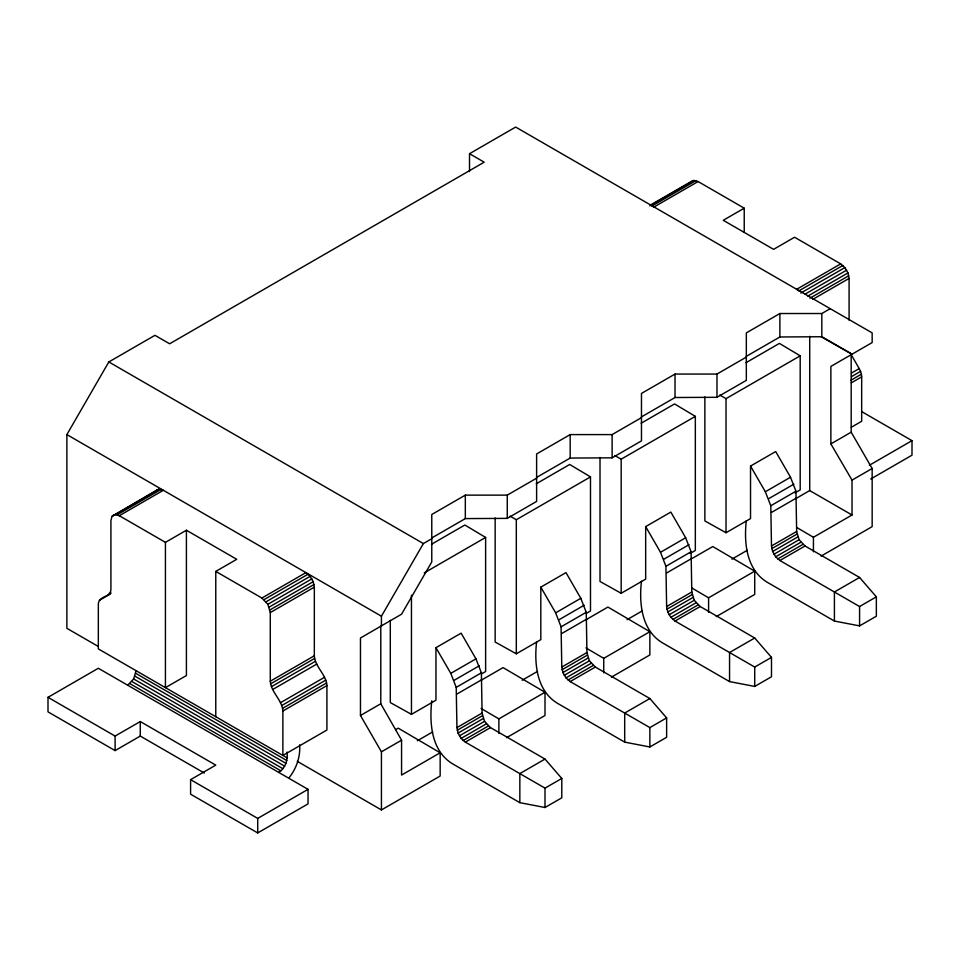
<?xml version="1.0" encoding="UTF-8"?>
<svg xmlns="http://www.w3.org/2000/svg" width="960" height="960" viewBox="0 0 960 960"><rect width="100%" height="100%" fill="white"/><g stroke="black" fill="none" stroke-linecap="round" stroke-linejoin="round"><path stroke-width="1.44" d="M127.692 685.224L133.62 678.96L136.08 670.692M278.676 772.392C285.492 768.192 288.036 759.684 287.064 752.052M113.364 515.124L115.104 514.596L119.304 515.712L163.344 490.296L159.144 489.168L157.404 489.708L112.032 516.36L110.916 520.56L110.916 589.188L110.628 591.54L108.456 594.624M111.144 593.064C106.98 596.604 98.064 597.492 98.328 604.476L98.328 648.9L287.064 757.872M97.944 646.26L66.876 628.32L66.876 434.592L108.816 361.956L154.956 335.316L169.632 343.788L484.2 162.18L469.512 153.708L469.512 171.552M381.432 625.896L381.432 616.212L423.384 543.564L431.772 538.716M289.164 777.624C296.508 768.384 300.516 756.624 299.652 744.792M156.072 490.944L157.404 489.708M690.828 182.196L693.9 180.432L698.1 181.548L744.228 208.188L744.228 232.152M469.512 153.708L515.652 127.068L872.16 332.892L872.16 342.576L830.868 366.42L830.868 443.904L852.024 480.12L852.024 514.992L813.432 537.276L813.432 551.796M650.712 204.888L692.16 180.96M112.032 516.36L159.144 489.168M649.86 205.848L693.9 180.432M117.132 514.788L161.172 489.372M695.928 180.624L651.888 206.052L654.06 206.976L698.1 181.548M119.304 515.712L165.432 542.352L186.408 530.244L236.736 559.308L215.772 571.404L215.772 716.7M744.228 208.188L723.264 220.296L773.592 249.348L794.568 237.24L840.696 263.88L844.896 267.6L847.968 272.916L849.084 278.412L849.084 320.184M99.456 600.288L109.812 594.3M48 697.332L98.328 668.268L308.04 789.348L308.04 803.88L257.712 832.932L190.596 794.184L190.596 779.664L215.772 765.132L140.268 721.548L115.104 736.068L48 697.332L48 711.864L115.104 750.6L140.268 736.068L204.252 773.016M261.9 598.044L305.94 572.616L310.14 576.336L313.212 581.664L314.328 587.148L314.328 655.788C315.012 666.96 326.232 674.424 326.916 685.596L326.916 730.02L282.876 755.448L282.876 711.024C282.192 699.852 270.972 692.376 270.288 681.204L270.288 612.576L267.84 604.308L261.9 598.044L215.772 571.404M840.696 263.88L796.656 289.308L798.828 290.892L842.868 265.464M264.072 599.628L308.112 574.2M266.1 601.764L310.14 576.336M800.856 293.028L844.896 267.6M267.84 604.308L311.868 578.88M805.188 294.072L846.636 270.144M269.172 607.08L313.212 581.664M807.816 296.1L847.968 272.916M536.616 478.188L507.264 495.132L465.324 495.132L431.772 514.5L431.772 561.96L401.568 614.208L360.468 638.004L360.468 715.488L381.432 751.812L381.432 809.928L440.16 776.028L440.16 752.784L398.208 728.148L395.664 729.624M641.472 417.648L612.12 434.592L570.18 434.592L536.616 453.972L536.616 501.42L507.264 518.376L465.324 518.592L431.772 537.96M746.328 357.108L716.976 374.064L675.024 374.064L641.472 393.432L641.472 440.892L612.12 457.836L570.18 458.052L536.616 477.42M830.208 308.676L821.82 313.524L779.88 313.524L746.328 332.892L746.328 380.352L716.976 397.296L675.024 397.512L641.472 416.88M270 609.9L314.04 584.484M809.94 298.176L848.796 275.736M270.288 612.576L314.328 587.148M812.82 299.352L849.084 278.412M746.328 356.352L779.88 336.972L821.88 336.732L852.024 354.204L821.256 336.816M431.424 544.308L464.844 525.012L485.628 537.444L485.628 671.52L481.764 673.752M536.28 483.768L569.7 464.472L590.484 476.904L590.484 610.992L586.62 613.224M641.136 423.228L674.556 403.944L695.34 416.364L695.34 550.452L690.18 553.428M745.992 362.7L779.412 343.404L800.196 355.824L800.196 489.912L795.036 492.888M424.248 572.88L485.628 537.444M510.084 516.132L516.312 519.732L590.484 476.904M614.94 455.604L621.168 459.192L695.34 416.364M719.796 395.064L726.024 398.652L800.196 355.824M270.288 681.204L314.328 655.788M270.576 683.88L314.616 658.452M271.416 686.7L315.456 661.272M272.748 689.472L316.788 664.056M280.416 702.756L324.456 677.328M851.436 373.08L859.212 368.592L851.544 355.308M281.748 705.54L325.788 680.112M851.484 376.608L860.544 371.364L859.212 368.592M282.588 708.36L326.628 682.932M851.028 380.172L861.384 374.184L860.544 371.364M282.876 711.024L326.916 685.596M851.304 382.848L861.672 376.86L861.384 374.184M390.3 620.364L390.3 702.564L411.456 714.348L435.96 700.2L435.96 647.688L461.124 633.156L475.956 658.848L481.38 672.828L482.1 713.064L484.56 721.332L490.488 727.596L545.004 759.072L561.792 778.452L561.792 797.82L545.004 807.504L519.84 802.668L452.736 763.92C431.208 750.996 429.324 723.18 431.772 700.8M495.156 517.98L495.156 642.024L516.312 653.808L540.816 639.66L540.816 587.148L565.98 572.616L580.812 598.308L586.236 612.3L586.956 652.536L589.404 660.804L595.344 667.056L649.86 698.544L666.636 717.912L666.636 737.28L649.86 746.976L624.696 742.128L557.592 703.38C536.604 690.768 534.096 663.744 536.616 641.748M600.012 457.44L600.012 581.484L621.168 593.28L645.672 579.132L645.672 526.608L670.836 512.088L685.668 537.768L691.092 551.76L691.8 591.996L694.26 600.264L700.2 606.528L754.716 638.004L771.492 657.372L771.492 676.752L754.716 686.436L729.552 681.588L662.448 642.852C641.46 630.228 638.952 603.216 641.472 581.208M704.868 396.9L704.868 520.944L726.024 532.74L750.528 518.592L750.528 466.08L775.692 451.548L790.512 477.228L795.948 491.22L796.656 531.456L799.116 539.724L805.044 545.988L859.572 577.464L876.348 596.844L876.348 616.212L859.572 625.896L834.408 621.048L767.304 582.312C746.316 569.688 743.808 542.676 746.328 520.68M851.304 427.26L861.672 421.284L861.672 376.86M360.468 715.488L380.784 703.764L380.784 626.28M830.868 443.904L851.184 432.18L851.184 354.684M561.792 778.452L545.004 788.136L465.324 742.128L461.124 738.408L458.052 733.092L456.936 727.596L456.216 687.36L450.792 673.368L475.956 658.848M666.636 717.912L649.86 727.596L570.18 681.588L565.98 677.868L562.908 672.552L561.792 667.056L561.072 626.82L555.648 612.84L580.812 598.308M771.492 657.372L754.716 667.056L675.024 621.048L670.836 617.328L667.764 612.012L666.636 606.528L665.928 566.292L660.504 552.3L685.668 537.768M876.348 596.844L859.572 606.528L779.88 560.52L775.692 556.8L772.62 551.484L771.492 545.988L770.784 505.752L765.348 491.76L790.512 477.228M454.128 680.316L479.292 665.784M558.972 619.776L584.136 605.244M663.828 559.236L688.992 544.704M768.684 498.696L793.848 484.176M456.216 687.36L481.38 672.828M561.072 626.82L586.236 612.3M665.928 566.292L691.092 551.76M770.784 505.752L795.948 491.22M456.936 694.044L482.1 679.512M561.792 633.504L586.956 618.972M666.636 572.964L691.8 558.432M771.492 512.424L796.656 497.904M481.284 680.184L503.064 667.608L545.004 692.244L545.004 715.488L506.568 737.688M586.14 619.656L607.92 607.068L649.86 631.716L649.86 654.96L611.412 677.148M692.268 558.372L712.776 546.54L754.716 571.176L754.716 594.42L716.268 616.608M795.708 498.66L809.712 490.572L852.024 514.992M190.596 779.664L257.712 818.4L308.04 789.348M869.412 465.24L912 440.652L912 455.184L870.708 479.028M381.432 751.812L401.568 740.196L380.784 703.764M852.024 480.12L872.16 468.504L851.184 432.18M417.36 740.76L432.684 731.916M522.216 680.22L537.528 671.376M627.072 619.68L642.384 610.836M731.928 559.152L747.24 550.308M456.936 727.596L482.1 713.064M561.792 667.056L586.956 652.536M666.636 606.528L691.8 591.996M771.492 545.988L796.656 531.456M457.212 730.272L482.388 715.74M562.068 669.732L587.232 655.2M666.924 609.192L692.088 594.672M771.78 548.664L796.944 534.132M458.052 733.092L483.216 718.56M562.908 672.552L588.072 658.02M667.764 612.012L692.928 597.492M772.62 551.484L797.784 536.952M459.384 735.864L484.56 721.332M564.24 675.324L589.404 660.804M669.096 614.796L694.26 600.264M773.952 554.256L799.116 539.724M461.124 738.408L486.288 723.876M565.98 677.868L591.144 663.336M670.836 617.328L696 602.808M775.692 556.8L800.856 542.268M440.16 752.784L401.568 775.068L401.568 740.196M498.876 733.416L498.876 718.884L545.004 692.244M603.732 672.876L603.732 658.344L649.86 631.716M708.588 612.336L708.588 597.816L754.716 571.176M463.152 740.544L488.316 726.012M568.008 680.004L593.172 665.472M672.864 619.464L698.028 604.944M777.708 558.936L802.872 544.404M465.324 742.128L490.488 727.596M570.18 681.588L595.344 667.056M675.024 621.048L700.2 606.528M779.88 560.52L805.044 545.988M821.1 556.092L872.16 526.62L872.16 468.504M545.004 759.072L519.84 773.604L519.84 802.668M649.86 698.544L624.696 713.064L624.696 742.128M754.716 638.004L729.552 652.536L729.552 681.588M859.572 577.464L834.408 591.996L834.408 621.048M861.672 411.6L912 440.652M108.816 361.956L423.384 543.564M66.876 434.592L381.432 616.212M297.3 761.352L381.432 809.928M135.792 673.368L286.788 760.536M134.952 676.188L285.948 763.356M133.62 678.96L284.616 766.14M131.88 681.504L282.876 768.672M129.864 683.64L280.848 770.808M796.92 527.568L813.432 537.276M692.064 588.108L708.588 597.816M585.936 647.892L603.732 658.344M481.08 708.432L498.876 718.884M750.528 466.08L765.348 491.76M645.672 526.608L660.504 552.3M540.816 587.148L555.648 612.84M435.96 647.688L450.792 673.368M859.572 606.528L859.572 625.896M821.82 313.524L821.82 336.768M809.712 336.312L809.712 490.572M779.88 313.524L779.88 336.972M754.716 667.056L754.716 686.436M726.024 398.652L726.024 532.74M716.976 374.064L716.976 397.296M675.024 374.064L675.024 397.512M649.86 727.596L649.86 746.976M621.168 459.192L621.168 593.28M612.12 434.592L612.12 457.836M570.18 434.592L570.18 458.052M545.004 788.136L545.004 807.504M516.312 519.732L516.312 653.808M507.264 495.132L507.264 518.376M465.324 495.132L465.324 518.592M411.456 595.164L411.456 714.348M257.712 818.4L257.712 832.932M186.408 530.244L186.408 675.54L165.432 687.648L165.432 542.352M140.268 721.548L140.268 736.068M115.104 736.068L115.104 750.6"/></g></svg>
